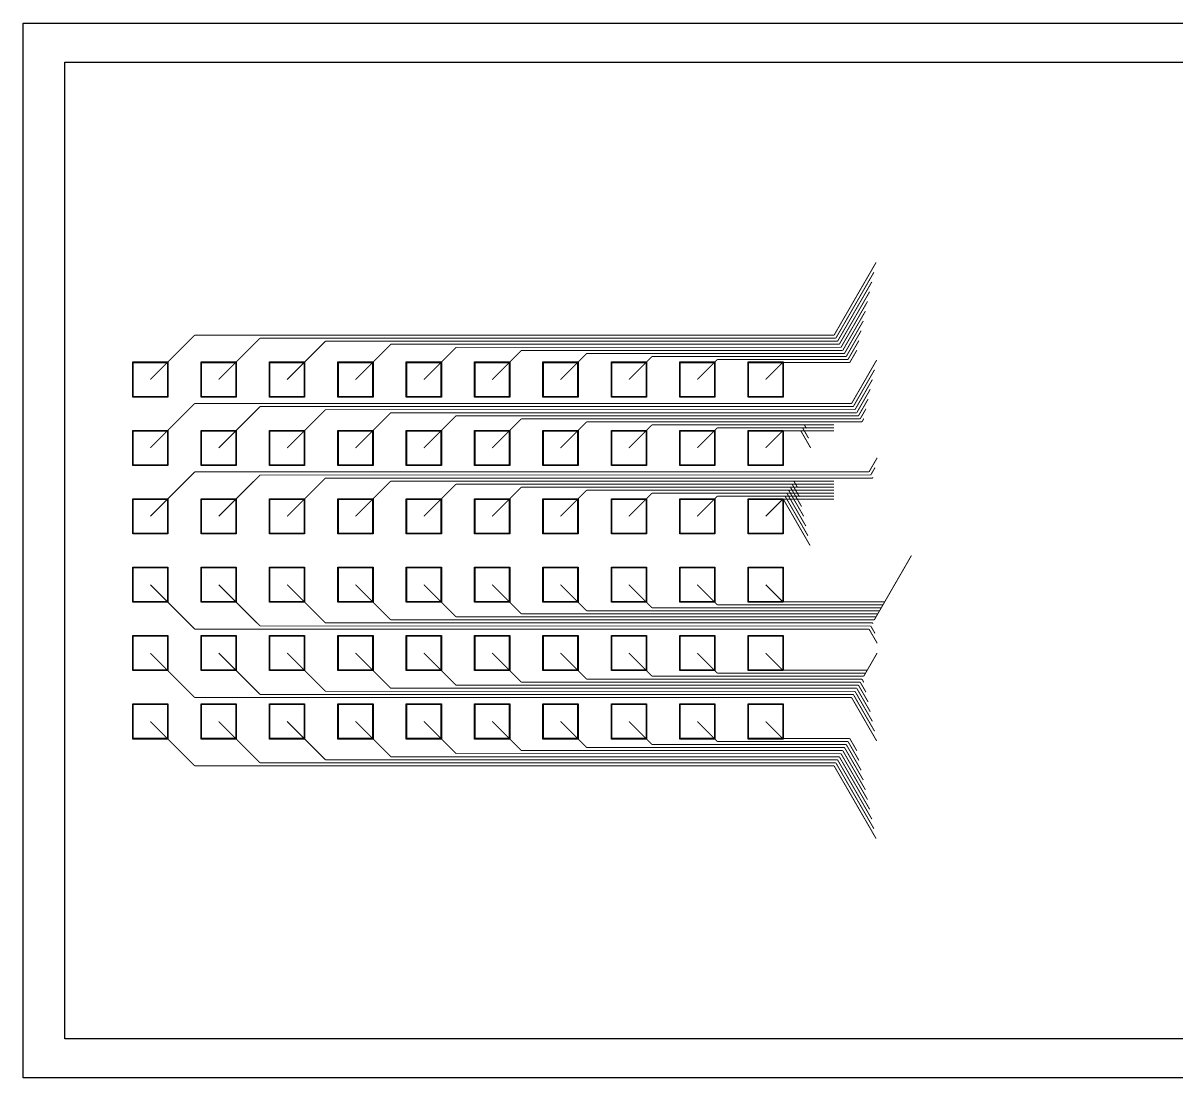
# Model space of a CAD drawing. Header units: metres. Extents: x -54999 to 54999, y -52014 to 54102.
# Drawn here: x -16027 to -4214, y -5353 to 5447 of the extents above; entities that cross this region are included whole.
import ezdxf

# ---------------------------------------------------------------- set-up
doc = ezdxf.new("R2010")
doc.units = ezdxf.units.M
for name, color, linetype in [('eDura_outline_ext', 6, 'Continuous'), ('eDura_outline_int', 6, 'Continuous'), ('etch', 3, 'Continuous'), ('metal', 4, 'Continuous')]:
    doc.layers.add(name, color=color, linetype=linetype)

msp = doc.modelspace()

# ---------------------------------------------------------------- linework, layer by layer
at = {"layer": 'eDura_outline_ext'}
msp.add_lwpolyline([(4172.558, -5353.194), (-16027.442, -5353.194), (-16027.442, 5446.806), (4172.558, 5446.806)], dxfattribs=at)
at = {"layer": 'eDura_outline_int'}
msp.add_lwpolyline([(4400.499, -4953.194), (-15599.501, -4953.194), (-15599.501, 5046.806), (4400.499, 5046.806)], dxfattribs=at)
at = {"layer": 'etch'}
for points in [[(-14899.501, 1971.806), (-14549.501, 1971.806), (-14549.501, 1621.806), (-14899.501, 1621.806), (-14899.501, 1971.806)], [(-14199.501, 1971.806), (-13849.501, 1971.806), (-13849.501, 1621.806), (-14199.501, 1621.806), (-14199.501, 1971.806)], [(-13499.501, 1971.806), (-13149.501, 1971.806), (-13149.501, 1621.806), (-13499.501, 1621.806), (-13499.501, 1971.806)], [(-12799.501, 1971.806), (-12449.501, 1971.806), (-12449.501, 1621.806), (-12799.501, 1621.806), (-12799.501, 1971.806)], [(-12099.501, 1971.806), (-11749.501, 1971.806), (-11749.501, 1621.806), (-12099.501, 1621.806), (-12099.501, 1971.806)], [(-11399.501, 1971.806), (-11049.501, 1971.806), (-11049.501, 1621.806), (-11399.501, 1621.806), (-11399.501, 1971.806)], [(-10699.501, 1971.806), (-10349.501, 1971.806), (-10349.501, 1621.806), (-10699.501, 1621.806), (-10699.501, 1971.806)], [(-9999.501, 1971.806), (-9649.501, 1971.806), (-9649.501, 1621.806), (-9999.501, 1621.806), (-9999.501, 1971.806)], [(-9299.501, 1971.806), (-8949.501, 1971.806), (-8949.501, 1621.806), (-9299.501, 1621.806), (-9299.501, 1971.806)], [(-8599.501, 1971.806), (-8249.501, 1971.806), (-8249.501, 1621.806), (-8599.501, 1621.806), (-8599.501, 1971.806)], [(-14899.501, 1271.806), (-14549.501, 1271.806), (-14549.501, 921.806), (-14899.501, 921.806), (-14899.501, 1271.806)], [(-14199.501, 1271.806), (-13849.501, 1271.806), (-13849.501, 921.806), (-14199.501, 921.806), (-14199.501, 1271.806)], [(-13499.501, 1271.806), (-13149.501, 1271.806), (-13149.501, 921.806), (-13499.501, 921.806), (-13499.501, 1271.806)], [(-12799.501, 1271.806), (-12449.501, 1271.806), (-12449.501, 921.806), (-12799.501, 921.806), (-12799.501, 1271.806)], [(-12099.501, 1271.806), (-11749.501, 1271.806), (-11749.501, 921.806), (-12099.501, 921.806), (-12099.501, 1271.806)], [(-11399.501, 1271.806), (-11049.501, 1271.806), (-11049.501, 921.806), (-11399.501, 921.806), (-11399.501, 1271.806)], [(-10699.501, 1271.806), (-10349.501, 1271.806), (-10349.501, 921.806), (-10699.501, 921.806), (-10699.501, 1271.806)], [(-9999.501, 1271.806), (-9649.501, 1271.806), (-9649.501, 921.806), (-9999.501, 921.806), (-9999.501, 1271.806)], [(-9299.501, 1271.806), (-8949.501, 1271.806), (-8949.501, 921.806), (-9299.501, 921.806), (-9299.501, 1271.806)], [(-8599.501, 1271.806), (-8249.501, 1271.806), (-8249.501, 921.806), (-8599.501, 921.806), (-8599.501, 1271.806)], [(-14899.501, 571.806), (-14549.501, 571.806), (-14549.501, 221.806), (-14899.501, 221.806), (-14899.501, 571.806)], [(-14199.501, 571.806), (-13849.501, 571.806), (-13849.501, 221.806), (-14199.501, 221.806), (-14199.501, 571.806)], [(-13499.501, 571.806), (-13149.501, 571.806), (-13149.501, 221.806), (-13499.501, 221.806), (-13499.501, 571.806)], [(-12799.501, 571.806), (-12449.501, 571.806), (-12449.501, 221.806), (-12799.501, 221.806), (-12799.501, 571.806)], [(-12099.501, 571.806), (-11749.501, 571.806), (-11749.501, 221.806), (-12099.501, 221.806), (-12099.501, 571.806)], [(-11399.501, 571.806), (-11049.501, 571.806), (-11049.501, 221.806), (-11399.501, 221.806), (-11399.501, 571.806)], [(-10699.501, 571.806), (-10349.501, 571.806), (-10349.501, 221.806), (-10699.501, 221.806), (-10699.501, 571.806)], [(-9999.501, 571.806), (-9649.501, 571.806), (-9649.501, 221.806), (-9999.501, 221.806), (-9999.501, 571.806)], [(-9299.501, 571.806), (-8949.501, 571.806), (-8949.501, 221.806), (-9299.501, 221.806), (-9299.501, 571.806)], [(-8599.501, 571.806), (-8249.501, 571.806), (-8249.501, 221.806), (-8599.501, 221.806), (-8599.501, 571.806)], [(-14899.501, -128.194), (-14549.501, -128.194), (-14549.501, -478.194), (-14899.501, -478.194), (-14899.501, -128.194)], [(-14199.501, -128.194), (-13849.501, -128.194), (-13849.501, -478.194), (-14199.501, -478.194), (-14199.501, -128.194)], [(-13499.501, -128.194), (-13149.501, -128.194), (-13149.501, -478.194), (-13499.501, -478.194), (-13499.501, -128.194)], [(-12799.501, -128.194), (-12449.501, -128.194), (-12449.501, -478.194), (-12799.501, -478.194), (-12799.501, -128.194)], [(-12099.501, -128.194), (-11749.501, -128.194), (-11749.501, -478.194), (-12099.501, -478.194), (-12099.501, -128.194)], [(-11399.501, -128.194), (-11049.501, -128.194), (-11049.501, -478.194), (-11399.501, -478.194), (-11399.501, -128.194)], [(-10699.501, -128.194), (-10349.501, -128.194), (-10349.501, -478.194), (-10699.501, -478.194), (-10699.501, -128.194)], [(-9999.501, -128.194), (-9649.501, -128.194), (-9649.501, -478.194), (-9999.501, -478.194), (-9999.501, -128.194)], [(-9299.501, -128.194), (-8949.501, -128.194), (-8949.501, -478.194), (-9299.501, -478.194), (-9299.501, -128.194)], [(-8599.501, -128.194), (-8249.501, -128.194), (-8249.501, -478.194), (-8599.501, -478.194), (-8599.501, -128.194)], [(-14899.501, -828.194), (-14549.501, -828.194), (-14549.501, -1178.194), (-14899.501, -1178.194), (-14899.501, -828.194)], [(-14199.501, -828.194), (-13849.501, -828.194), (-13849.501, -1178.194), (-14199.501, -1178.194), (-14199.501, -828.194)], [(-13499.501, -828.194), (-13149.501, -828.194), (-13149.501, -1178.194), (-13499.501, -1178.194), (-13499.501, -828.194)], [(-12799.501, -828.194), (-12449.501, -828.194), (-12449.501, -1178.194), (-12799.501, -1178.194), (-12799.501, -828.194)], [(-12099.501, -828.194), (-11749.501, -828.194), (-11749.501, -1178.194), (-12099.501, -1178.194), (-12099.501, -828.194)], [(-11399.501, -828.194), (-11049.501, -828.194), (-11049.501, -1178.194), (-11399.501, -1178.194), (-11399.501, -828.194)], [(-10699.501, -828.194), (-10349.501, -828.194), (-10349.501, -1178.194), (-10699.501, -1178.194), (-10699.501, -828.194)], [(-9999.501, -828.194), (-9649.501, -828.194), (-9649.501, -1178.194), (-9999.501, -1178.194), (-9999.501, -828.194)], [(-9299.501, -828.194), (-8949.501, -828.194), (-8949.501, -1178.194), (-9299.501, -1178.194), (-9299.501, -828.194)], [(-8599.501, -828.194), (-8249.501, -828.194), (-8249.501, -1178.194), (-8599.501, -1178.194), (-8599.501, -828.194)], [(-14899.501, -1528.194), (-14549.501, -1528.194), (-14549.501, -1878.194), (-14899.501, -1878.194), (-14899.501, -1528.194)], [(-14199.501, -1528.194), (-13849.501, -1528.194), (-13849.501, -1878.194), (-14199.501, -1878.194), (-14199.501, -1528.194)], [(-13499.501, -1528.194), (-13149.501, -1528.194), (-13149.501, -1878.194), (-13499.501, -1878.194), (-13499.501, -1528.194)], [(-12799.501, -1528.194), (-12449.501, -1528.194), (-12449.501, -1878.194), (-12799.501, -1878.194), (-12799.501, -1528.194)], [(-12099.501, -1528.194), (-11749.501, -1528.194), (-11749.501, -1878.194), (-12099.501, -1878.194), (-12099.501, -1528.194)], [(-11399.501, -1528.194), (-11049.501, -1528.194), (-11049.501, -1878.194), (-11399.501, -1878.194), (-11399.501, -1528.194)], [(-10699.501, -1528.194), (-10349.501, -1528.194), (-10349.501, -1878.194), (-10699.501, -1878.194), (-10699.501, -1528.194)], [(-9999.501, -1528.194), (-9649.501, -1528.194), (-9649.501, -1878.194), (-9999.501, -1878.194), (-9999.501, -1528.194)], [(-9299.501, -1528.194), (-8949.501, -1528.194), (-8949.501, -1878.194), (-9299.501, -1878.194), (-9299.501, -1528.194)], [(-8599.501, -1528.194), (-8249.501, -1528.194), (-8249.501, -1878.194), (-8599.501, -1878.194), (-8599.501, -1528.194)]]:
    msp.add_lwpolyline(points, close=True, dxfattribs=at)
at = {"layer": 'metal'}
for points in [[(-7724.501, 2250.806, 10, 10, 0), (-7293.798, 2996.806, 10, 10, 0)], [(-7706.603, 2219.806, 10, 10, 0), (-7315.737, 2896.806, 10, 10, 0)], [(-7688.706, 2188.806, 10, 10, 0), (-7337.677, 2796.806, 10, 10, 0)], [(-7670.808, 2157.806, 10, 10, 0), (-7359.616, 2696.806, 10, 10, 0)], [(-7652.91, 2126.806, 10, 10, 0), (-7381.555, 2596.806, 10, 10, 0)], [(-7635.012, 2095.806, 10, 10, 0), (-7403.495, 2496.806, 10, 10, 0)], [(-7617.114, 2064.806, 10, 10, 0), (-7425.434, 2396.806, 10, 10, 0)], [(-14724.501, 1796.806, 10, 10, 0), (-14270.501, 2250.806, 10, 10, 0)], [(-14270.501, 2250.806, 10, 10, 0), (-7724.501, 2250.806, 10, 10, 0)], [(-7724.501, 2250.806, 10, 10, 0), (-7724.501, 2250.806, 10, 10, 0)], [(-7599.216, 2033.806, 10, 10, 0), (-7447.373, 2296.806, 10, 10, 0)], [(-14024.501, 1796.806, 10, 10, 0), (-13601.501, 2219.806, 10, 10, 0)], [(-13601.501, 2219.806, 10, 10, 0), (-7724.501, 2219.806, 10, 10, 0)], [(-13324.501, 1796.806, 10, 10, 0), (-12932.501, 2188.806, 10, 10, 0)], [(-12932.501, 2188.806, 10, 10, 0), (-7724.501, 2188.806, 10, 10, 0)], [(-12624.501, 1796.806, 10, 10, 0), (-12263.501, 2157.806, 10, 10, 0)], [(-12263.501, 2157.806, 10, 10, 0), (-7724.501, 2157.806, 10, 10, 0)], [(-11924.501, 1796.806, 10, 10, 0), (-11594.501, 2126.806, 10, 10, 0)], [(-11594.501, 2126.806, 10, 10, 0), (-7724.501, 2126.806, 10, 10, 0)], [(-7724.501, 2219.806, 10, 10, 0), (-7706.603, 2219.806, 10, 10, 0)], [(-7724.501, 2188.806, 10, 10, 0), (-7688.706, 2188.806, 10, 10, 0)], [(-7724.501, 2157.806, 10, 10, 0), (-7670.808, 2157.806, 10, 10, 0)], [(-7724.501, 2126.806, 10, 10, 0), (-7652.91, 2126.806, 10, 10, 0)], [(-7581.318, 2002.806, 10, 10, 0), (-7469.313, 2196.806, 10, 10, 0)], [(-11224.501, 1796.806, 10, 10, 0), (-10925.501, 2095.806, 10, 10, 0)], [(-10925.501, 2095.806, 10, 10, 0), (-7724.501, 2095.806, 10, 10, 0)], [(-10524.501, 1796.806, 10, 10, 0), (-10256.501, 2064.806, 10, 10, 0)], [(-10256.501, 2064.806, 10, 10, 0), (-7724.501, 2064.806, 10, 10, 0)], [(-9824.501, 1796.806, 10, 10, 0), (-9587.501, 2033.806, 10, 10, 0)], [(-9587.501, 2033.806, 10, 10, 0), (-7724.501, 2033.806, 10, 10, 0)], [(-7724.501, 2095.806, 10, 10, 0), (-7635.012, 2095.806, 10, 10, 0)], [(-7724.501, 2064.806, 10, 10, 0), (-7617.114, 2064.806, 10, 10, 0)], [(-7724.501, 2033.806, 10, 10, 0), (-7599.216, 2033.806, 10, 10, 0)], [(-7563.421, 1971.806, 10, 10, 0), (-7491.252, 2096.806, 10, 10, 0)], [(-9124.501, 1796.806, 10, 10, 0), (-8918.501, 2002.806, 10, 10, 0)], [(-8918.501, 2002.806, 10, 10, 0), (-7724.501, 2002.806, 10, 10, 0)], [(-8424.501, 1796.806, 10, 10, 0), (-8249.501, 1971.806, 10, 10, 0)], [(-8249.501, 1971.806, 10, 10, 0), (-7724.501, 1971.806, 10, 10, 0)], [(-7724.501, 2002.806, 10, 10, 0), (-7581.318, 2002.806, 10, 10, 0)], [(-7724.501, 1971.806, 10, 10, 0), (-7563.421, 1971.806, 10, 10, 0)], [(-7545.523, 1550.806, 10, 10, 0), (-7288.025, 1996.806, 10, 10, 0)], [(-7527.625, 1519.806, 10, 10, 0), (-7309.964, 1896.806, 10, 10, 0)], [(-7509.727, 1488.806, 10, 10, 0), (-7331.903, 1796.806, 10, 10, 0)], [(-7491.829, 1457.806, 10, 10, 0), (-7353.842, 1696.806, 10, 10, 0)], [(-14724.501, 1096.806, 10, 10, 0), (-14270.501, 1550.806, 10, 10, 0)], [(-14270.501, 1550.806, 10, 10, 0), (-7724.501, 1550.806, 10, 10, 0)], [(-7724.501, 1550.806, 10, 10, 0), (-7545.523, 1550.806, 10, 10, 0)], [(-7473.931, 1426.806, 10, 10, 0), (-7375.782, 1596.806, 10, 10, 0)], [(-14024.501, 1096.806, 10, 10, 0), (-13601.501, 1519.806, 10, 10, 0)], [(-13601.501, 1519.806, 10, 10, 0), (-7724.501, 1519.806, 10, 10, 0)], [(-13324.501, 1096.806, 10, 10, 0), (-12932.501, 1488.806, 10, 10, 0)], [(-12932.501, 1488.806, 10, 10, 0), (-7724.501, 1488.806, 10, 10, 0)], [(-12624.501, 1096.806, 10, 10, 0), (-12263.501, 1457.806, 10, 10, 0)], [(-12263.501, 1457.806, 10, 10, 0), (-7724.501, 1457.806, 10, 10, 0)], [(-11924.501, 1096.806, 10, 10, 0), (-11594.501, 1426.806, 10, 10, 0)], [(-11594.501, 1426.806, 10, 10, 0), (-7724.501, 1426.806, 10, 10, 0)], [(-7724.501, 1519.806, 10, 10, 0), (-7527.625, 1519.806, 10, 10, 0)], [(-7724.501, 1488.806, 10, 10, 0), (-7509.727, 1488.806, 10, 10, 0)], [(-7724.501, 1457.806, 10, 10, 0), (-7491.829, 1457.806, 10, 10, 0)], [(-7724.501, 1426.806, 10, 10, 0), (-7473.931, 1426.806, 10, 10, 0)], [(-7456.033, 1395.806, 10, 10, 0), (-7397.721, 1496.806, 10, 10, 0)], [(-11224.501, 1096.806, 10, 10, 0), (-10925.501, 1395.806, 10, 10, 0)], [(-10925.501, 1395.806, 10, 10, 0), (-7724.501, 1395.806, 10, 10, 0)], [(-10524.501, 1096.806, 10, 10, 0), (-10256.501, 1364.806, 10, 10, 0)], [(-10256.501, 1364.806, 10, 10, 0), (-7724.501, 1364.806, 10, 10, 0)], [(-9824.501, 1096.806, 10, 10, 0), (-9587.501, 1333.806, 10, 10, 0)], [(-9587.501, 1333.806, 10, 10, 0), (-7724.501, 1333.806, 10, 10, 0)], [(-9124.501, 1096.806, 10, 10, 0), (-8918.501, 1302.806, 10, 10, 0)], [(-8918.501, 1302.806, 10, 10, 0), (-7724.501, 1302.806, 10, 10, 0)], [(-8046.663, 1302.806, 10, 10, 0), (-7985.464, 1196.806, 10, 10, 0)], [(-7724.501, 1302.806, 10, 10, 0), (-8046.663, 1302.806, 10, 10, 0)], [(-8028.765, 1333.806, 10, 10, 0), (-8007.403, 1296.806, 10, 10, 0)], [(-7724.501, 1333.806, 10, 10, 0), (-8028.765, 1333.806, 10, 10, 0)], [(-7724.501, 1395.806, 10, 10, 0), (-7456.033, 1395.806, 10, 10, 0)], [(-7724.501, 1364.806, 10, 10, 0), (-7438.136, 1364.806, 10, 10, 0)], [(-7438.136, 1364.806, 10, 10, 0), (-7419.66, 1396.806, 10, 10, 0)], [(-8424.501, 1096.806, 10, 10, 0), (-8249.501, 1271.806, 10, 10, 0)], [(-8249.501, 1271.806, 10, 10, 0), (-7724.501, 1271.806, 10, 10, 0)], [(-8064.561, 1271.806, 10, 10, 0), (-7963.524, 1096.806, 10, 10, 0)], [(-7724.501, 1271.806, 10, 10, 0), (-8064.561, 1271.806, 10, 10, 0)], [(-7366.544, 850.806, 10, 10, 0), (-7282.251, 996.806, 10, 10, 0)], [(-14724.501, 396.806, 10, 10, 0), (-14270.501, 850.806, 10, 10, 0)], [(-14270.501, 850.806, 10, 10, 0), (-7724.501, 850.806, 10, 10, 0)], [(-7724.501, 850.806, 10, 10, 0), (-7366.544, 850.806, 10, 10, 0)], [(-7348.646, 819.806, 10, 10, 0), (-7304.19, 896.806, 10, 10, 0)], [(-14024.501, 396.806, 10, 10, 0), (-13601.501, 819.806, 10, 10, 0)], [(-13601.501, 819.806, 10, 10, 0), (-7724.501, 819.806, 10, 10, 0)], [(-13324.501, 396.806, 10, 10, 0), (-12932.501, 788.806, 10, 10, 0)], [(-12932.501, 788.806, 10, 10, 0), (-7724.501, 788.806, 10, 10, 0)], [(-12624.501, 396.806, 10, 10, 0), (-12263.501, 757.806, 10, 10, 0)], [(-12263.501, 757.806, 10, 10, 0), (-7724.501, 757.806, 10, 10, 0)], [(-11924.501, 396.806, 10, 10, 0), (-11594.501, 726.806, 10, 10, 0)], [(-11594.501, 726.806, 10, 10, 0), (-7724.501, 726.806, 10, 10, 0)], [(-8154.05, 726.806, 10, 10, 0), (-8078.994, 596.806, 10, 10, 0)], [(-7724.501, 726.806, 10, 10, 0), (-8154.05, 726.806, 10, 10, 0)], [(-8136.152, 757.806, 10, 10, 0), (-8100.934, 696.806, 10, 10, 0)], [(-7724.501, 757.806, 10, 10, 0), (-8136.152, 757.806, 10, 10, 0)], [(-7724.501, 819.806, 10, 10, 0), (-7348.646, 819.806, 10, 10, 0)], [(-7724.501, 788.806, 10, 10, 0), (-7330.748, 788.806, 10, 10, 0)], [(-7330.748, 788.806, 10, 10, 0), (-7326.13, 796.806, 10, 10, 0)], [(-11224.501, 396.806, 10, 10, 0), (-10925.501, 695.806, 10, 10, 0)], [(-10925.501, 695.806, 10, 10, 0), (-7724.501, 695.806, 10, 10, 0)], [(-10524.501, 396.806, 10, 10, 0), (-10256.501, 664.806, 10, 10, 0)], [(-10256.501, 664.806, 10, 10, 0), (-7724.501, 664.806, 10, 10, 0)], [(-9824.501, 396.806, 10, 10, 0), (-9587.501, 633.806, 10, 10, 0)], [(-9587.501, 633.806, 10, 10, 0), (-7724.501, 633.806, 10, 10, 0)], [(-9124.501, 396.806, 10, 10, 0), (-8918.501, 602.806, 10, 10, 0)], [(-8918.501, 602.806, 10, 10, 0), (-7724.501, 602.806, 10, 10, 0)], [(-8225.641, 602.806, 10, 10, 0), (-7991.237, 196.806, 10, 10, 0)], [(-7724.501, 602.806, 10, 10, 0), (-8225.641, 602.806, 10, 10, 0)], [(-8207.744, 633.806, 10, 10, 0), (-8013.176, 296.806, 10, 10, 0)], [(-7724.501, 633.806, 10, 10, 0), (-8207.744, 633.806, 10, 10, 0)], [(-8189.846, 664.806, 10, 10, 0), (-8035.116, 396.806, 10, 10, 0)], [(-7724.501, 664.806, 10, 10, 0), (-8189.846, 664.806, 10, 10, 0)], [(-8171.948, 695.806, 10, 10, 0), (-8057.055, 496.806, 10, 10, 0)], [(-7724.501, 695.806, 10, 10, 0), (-8171.948, 695.806, 10, 10, 0)], [(-8424.501, 396.806, 10, 10, 0), (-8249.501, 571.806, 10, 10, 0)], [(-8249.501, 571.806, 10, 10, 0), (-7724.501, 571.806, 10, 10, 0)], [(-8243.539, 571.806, 10, 10, 0), (-7969.298, 96.806, 10, 10, 0)], [(-7724.501, 571.806, 10, 10, 0), (-8243.539, 571.806, 10, 10, 0)], [(-7205.463, -478.194, 10, 10, 0), (-6931.222, -3.194, 10, 10, 0)], [(-7223.361, -509.194, 10, 10, 0), (-6988.957, -103.194, 10, 10, 0)], [(-7241.259, -540.194, 10, 10, 0), (-7046.692, -203.194, 10, 10, 0)], [(-14724.501, -303.194, 10, 10, 0), (-14270.501, -757.194, 10, 10, 0)], [(-14024.501, -303.194, 10, 10, 0), (-13601.501, -726.194, 10, 10, 0)], [(-13324.501, -303.194, 10, 10, 0), (-12932.501, -695.194, 10, 10, 0)], [(-12624.501, -303.194, 10, 10, 0), (-12263.501, -664.194, 10, 10, 0)], [(-11924.501, -303.194, 10, 10, 0), (-11594.501, -633.194, 10, 10, 0)], [(-11224.501, -303.194, 10, 10, 0), (-10925.501, -602.194, 10, 10, 0)], [(-10524.501, -303.194, 10, 10, 0), (-10256.501, -571.194, 10, 10, 0)], [(-9824.501, -303.194, 10, 10, 0), (-9587.501, -540.194, 10, 10, 0)], [(-9124.501, -303.194, 10, 10, 0), (-8918.501, -509.194, 10, 10, 0)], [(-8424.501, -303.194, 10, 10, 0), (-8249.501, -478.194, 10, 10, 0)], [(-7259.157, -571.194, 10, 10, 0), (-7104.427, -303.194, 10, 10, 0)], [(-7277.055, -602.194, 10, 10, 0), (-7162.162, -403.194, 10, 10, 0)], [(-10256.501, -571.194, 10, 10, 0), (-7724.501, -571.194, 10, 10, 0)], [(-9587.501, -540.194, 10, 10, 0), (-7724.501, -540.194, 10, 10, 0)], [(-8918.501, -509.194, 10, 10, 0), (-7724.501, -509.194, 10, 10, 0)], [(-8249.501, -478.194, 10, 10, 0), (-7724.501, -478.194, 10, 10, 0)], [(-7724.501, -478.194, 10, 10, 0), (-7205.463, -478.194, 10, 10, 0)], [(-7724.501, -509.194, 10, 10, 0), (-7223.361, -509.194, 10, 10, 0)], [(-7724.501, -540.194, 10, 10, 0), (-7241.259, -540.194, 10, 10, 0)], [(-7724.501, -571.194, 10, 10, 0), (-7259.157, -571.194, 10, 10, 0)], [(-7294.953, -633.194, 10, 10, 0), (-7219.897, -503.194, 10, 10, 0)], [(-12932.501, -695.194, 10, 10, 0), (-7724.501, -695.194, 10, 10, 0)], [(-12263.501, -664.194, 10, 10, 0), (-7724.501, -664.194, 10, 10, 0)], [(-11594.501, -633.194, 10, 10, 0), (-7724.501, -633.194, 10, 10, 0)], [(-10925.501, -602.194, 10, 10, 0), (-7724.501, -602.194, 10, 10, 0)], [(-7724.501, -602.194, 10, 10, 0), (-7277.055, -602.194, 10, 10, 0)], [(-7724.501, -633.194, 10, 10, 0), (-7294.953, -633.194, 10, 10, 0)], [(-7724.501, -664.194, 10, 10, 0), (-7312.851, -664.194, 10, 10, 0)], [(-7724.501, -695.194, 10, 10, 0), (-7330.748, -695.194, 10, 10, 0)], [(-7330.748, -695.194, 10, 10, 0), (-7326.13, -703.194, 10, 10, 0)], [(-7312.851, -664.194, 10, 10, 0), (-7277.632, -603.194, 10, 10, 0)], [(-14270.501, -757.194, 10, 10, 0), (-7724.501, -757.194, 10, 10, 0)], [(-13601.501, -726.194, 10, 10, 0), (-7724.501, -726.194, 10, 10, 0)], [(-7724.501, -726.194, 10, 10, 0), (-7348.646, -726.194, 10, 10, 0)], [(-7724.501, -757.194, 10, 10, 0), (-7366.544, -757.194, 10, 10, 0)], [(-7366.544, -757.194, 10, 10, 0), (-7282.251, -903.194, 10, 10, 0)], [(-7348.646, -726.194, 10, 10, 0), (-7304.19, -803.194, 10, 10, 0)], [(-14724.501, -1003.194, 10, 10, 0), (-14270.501, -1457.194, 10, 10, 0)], [(-14024.501, -1003.194, 10, 10, 0), (-13601.501, -1426.194, 10, 10, 0)], [(-13324.501, -1003.194, 10, 10, 0), (-12932.501, -1395.194, 10, 10, 0)], [(-12624.501, -1003.194, 10, 10, 0), (-12263.501, -1364.194, 10, 10, 0)], [(-11924.501, -1003.194, 10, 10, 0), (-11594.501, -1333.194, 10, 10, 0)], [(-11224.501, -1003.194, 10, 10, 0), (-10925.501, -1302.194, 10, 10, 0)], [(-10524.501, -1003.194, 10, 10, 0), (-10256.501, -1271.194, 10, 10, 0)], [(-9824.501, -1003.194, 10, 10, 0), (-9587.501, -1240.194, 10, 10, 0)], [(-9124.501, -1003.194, 10, 10, 0), (-8918.501, -1209.194, 10, 10, 0)], [(-8424.501, -1003.194, 10, 10, 0), (-8249.501, -1178.194, 10, 10, 0)], [(-7384.442, -1178.194, 10, 10, 0), (-7283.406, -1003.194, 10, 10, 0)], [(-8249.501, -1178.194, 10, 10, 0), (-7724.501, -1178.194, 10, 10, 0)], [(-7724.501, -1178.194, 10, 10, 0), (-7384.442, -1178.194, 10, 10, 0)], [(-7402.34, -1209.194, 10, 10, 0), (-7341.141, -1103.194, 10, 10, 0)], [(-10925.501, -1302.194, 10, 10, 0), (-7724.501, -1302.194, 10, 10, 0)], [(-10256.501, -1271.194, 10, 10, 0), (-7724.501, -1271.194, 10, 10, 0)], [(-9587.501, -1240.194, 10, 10, 0), (-7724.501, -1240.194, 10, 10, 0)], [(-8918.501, -1209.194, 10, 10, 0), (-7724.501, -1209.194, 10, 10, 0)], [(-7724.501, -1209.194, 10, 10, 0), (-7402.34, -1209.194, 10, 10, 0)], [(-7724.501, -1240.194, 10, 10, 0), (-7420.238, -1240.194, 10, 10, 0)], [(-7724.501, -1271.194, 10, 10, 0), (-7438.136, -1271.194, 10, 10, 0)], [(-7724.501, -1302.194, 10, 10, 0), (-7456.033, -1302.194, 10, 10, 0)], [(-7456.033, -1302.194, 10, 10, 0), (-7397.721, -1403.194, 10, 10, 0)], [(-7438.136, -1271.194, 10, 10, 0), (-7419.66, -1303.194, 10, 10, 0)], [(-7420.238, -1240.194, 10, 10, 0), (-7398.876, -1203.194, 10, 10, 0)], [(-12932.501, -1395.194, 10, 10, 0), (-7724.501, -1395.194, 10, 10, 0)], [(-12263.501, -1364.194, 10, 10, 0), (-7724.501, -1364.194, 10, 10, 0)], [(-11594.501, -1333.194, 10, 10, 0), (-7724.501, -1333.194, 10, 10, 0)], [(-7724.501, -1333.194, 10, 10, 0), (-7473.931, -1333.194, 10, 10, 0)], [(-7724.501, -1364.194, 10, 10, 0), (-7491.829, -1364.194, 10, 10, 0)], [(-7724.501, -1395.194, 10, 10, 0), (-7509.727, -1395.194, 10, 10, 0)], [(-7509.727, -1395.194, 10, 10, 0), (-7331.903, -1703.194, 10, 10, 0)], [(-7491.829, -1364.194, 10, 10, 0), (-7353.842, -1603.194, 10, 10, 0)], [(-7473.931, -1333.194, 10, 10, 0), (-7375.782, -1503.194, 10, 10, 0)], [(-14270.501, -1457.194, 10, 10, 0), (-7724.501, -1457.194, 10, 10, 0)], [(-13601.501, -1426.194, 10, 10, 0), (-7724.501, -1426.194, 10, 10, 0)], [(-7724.501, -1426.194, 10, 10, 0), (-7527.625, -1426.194, 10, 10, 0)], [(-7724.501, -1457.194, 10, 10, 0), (-7545.523, -1457.194, 10, 10, 0)], [(-7545.523, -1457.194, 10, 10, 0), (-7288.025, -1903.194, 10, 10, 0)], [(-7527.625, -1426.194, 10, 10, 0), (-7309.964, -1803.194, 10, 10, 0)], [(-14724.501, -1703.194, 10, 10, 0), (-14270.501, -2157.194, 10, 10, 0)], [(-14024.501, -1703.194, 10, 10, 0), (-13601.501, -2126.194, 10, 10, 0)], [(-13324.501, -1703.194, 10, 10, 0), (-12932.501, -2095.194, 10, 10, 0)], [(-12624.501, -1703.194, 10, 10, 0), (-12263.501, -2064.194, 10, 10, 0)], [(-11924.501, -1703.194, 10, 10, 0), (-11594.501, -2033.194, 10, 10, 0)], [(-11224.501, -1703.194, 10, 10, 0), (-10925.501, -2002.194, 10, 10, 0)], [(-10524.501, -1703.194, 10, 10, 0), (-10256.501, -1971.194, 10, 10, 0)], [(-9824.501, -1703.194, 10, 10, 0), (-9587.501, -1940.194, 10, 10, 0)], [(-9124.501, -1703.194, 10, 10, 0), (-8918.501, -1909.194, 10, 10, 0)], [(-8424.501, -1703.194, 10, 10, 0), (-8249.501, -1878.194, 10, 10, 0)], [(-8249.501, -1878.194, 10, 10, 0), (-7724.501, -1878.194, 10, 10, 0)], [(-7724.501, -1878.194, 10, 10, 0), (-7563.421, -1878.194, 10, 10, 0)], [(-7563.421, -1878.194, 10, 10, 0), (-7491.252, -2003.194, 10, 10, 0)], [(-10925.501, -2002.194, 10, 10, 0), (-7724.501, -2002.194, 10, 10, 0)], [(-10256.501, -1971.194, 10, 10, 0), (-7724.501, -1971.194, 10, 10, 0)], [(-9587.501, -1940.194, 10, 10, 0), (-7724.501, -1940.194, 10, 10, 0)], [(-8918.501, -1909.194, 10, 10, 0), (-7724.501, -1909.194, 10, 10, 0)], [(-7724.501, -1909.194, 10, 10, 0), (-7581.318, -1909.194, 10, 10, 0)], [(-7724.501, -1940.194, 10, 10, 0), (-7599.216, -1940.194, 10, 10, 0)], [(-7724.501, -1971.194, 10, 10, 0), (-7617.114, -1971.194, 10, 10, 0)], [(-7724.501, -2002.194, 10, 10, 0), (-7635.012, -2002.194, 10, 10, 0)], [(-7635.012, -2002.194, 10, 10, 0), (-7403.495, -2403.194, 10, 10, 0)], [(-7617.114, -1971.194, 10, 10, 0), (-7425.434, -2303.194, 10, 10, 0)], [(-7599.216, -1940.194, 10, 10, 0), (-7447.373, -2203.194, 10, 10, 0)], [(-7581.318, -1909.194, 10, 10, 0), (-7469.313, -2103.194, 10, 10, 0)], [(-13601.501, -2126.194, 10, 10, 0), (-7724.501, -2126.194, 10, 10, 0)], [(-12932.501, -2095.194, 10, 10, 0), (-7724.501, -2095.194, 10, 10, 0)], [(-12263.501, -2064.194, 10, 10, 0), (-7724.501, -2064.194, 10, 10, 0)], [(-11594.501, -2033.194, 10, 10, 0), (-7724.501, -2033.194, 10, 10, 0)], [(-7724.501, -2033.194, 10, 10, 0), (-7652.91, -2033.194, 10, 10, 0)], [(-7724.501, -2064.194, 10, 10, 0), (-7670.808, -2064.194, 10, 10, 0)], [(-7724.501, -2095.194, 10, 10, 0), (-7688.706, -2095.194, 10, 10, 0)], [(-7724.501, -2126.194, 10, 10, 0), (-7706.603, -2126.194, 10, 10, 0)], [(-7706.603, -2126.194, 10, 10, 0), (-7315.737, -2803.194, 10, 10, 0)], [(-7688.706, -2095.194, 10, 10, 0), (-7337.677, -2703.194, 10, 10, 0)], [(-7670.808, -2064.194, 10, 10, 0), (-7359.616, -2603.194, 10, 10, 0)], [(-7652.91, -2033.194, 10, 10, 0), (-7381.555, -2503.194, 10, 10, 0)], [(-14270.501, -2157.194, 10, 10, 0), (-7724.501, -2157.194, 10, 10, 0)], [(-7724.501, -2157.194, 10, 10, 0), (-7293.798, -2903.194, 10, 10, 0)], [(-7724.501, -2157.194, 10, 10, 0), (-7724.501, -2157.194, 10, 10, 0)]]:
    msp.add_lwpolyline(points, format="xyseb", dxfattribs=at)
for points in [[(-14904.501, 1976.806), (-14544.501, 1976.806), (-14544.501, 1616.806), (-14904.501, 1616.806), (-14904.501, 1976.806)], [(-14204.501, 1976.806), (-13844.501, 1976.806), (-13844.501, 1616.806), (-14204.501, 1616.806), (-14204.501, 1976.806)], [(-13504.501, 1976.806), (-13144.501, 1976.806), (-13144.501, 1616.806), (-13504.501, 1616.806), (-13504.501, 1976.806)], [(-12804.501, 1976.806), (-12444.501, 1976.806), (-12444.501, 1616.806), (-12804.501, 1616.806), (-12804.501, 1976.806)], [(-12104.501, 1976.806), (-11744.501, 1976.806), (-11744.501, 1616.806), (-12104.501, 1616.806), (-12104.501, 1976.806)], [(-11404.501, 1976.806), (-11044.501, 1976.806), (-11044.501, 1616.806), (-11404.501, 1616.806), (-11404.501, 1976.806)], [(-10704.501, 1976.806), (-10344.501, 1976.806), (-10344.501, 1616.806), (-10704.501, 1616.806), (-10704.501, 1976.806)], [(-10004.501, 1976.806), (-9644.501, 1976.806), (-9644.501, 1616.806), (-10004.501, 1616.806), (-10004.501, 1976.806)], [(-9304.501, 1976.806), (-8944.501, 1976.806), (-8944.501, 1616.806), (-9304.501, 1616.806), (-9304.501, 1976.806)], [(-8604.501, 1976.806), (-8244.501, 1976.806), (-8244.501, 1616.806), (-8604.501, 1616.806), (-8604.501, 1976.806)], [(-14904.501, 1276.806), (-14544.501, 1276.806), (-14544.501, 916.806), (-14904.501, 916.806), (-14904.501, 1276.806)], [(-14204.501, 1276.806), (-13844.501, 1276.806), (-13844.501, 916.806), (-14204.501, 916.806), (-14204.501, 1276.806)], [(-13504.501, 1276.806), (-13144.501, 1276.806), (-13144.501, 916.806), (-13504.501, 916.806), (-13504.501, 1276.806)], [(-12804.501, 1276.806), (-12444.501, 1276.806), (-12444.501, 916.806), (-12804.501, 916.806), (-12804.501, 1276.806)], [(-12104.501, 1276.806), (-11744.501, 1276.806), (-11744.501, 916.806), (-12104.501, 916.806), (-12104.501, 1276.806)], [(-11404.501, 1276.806), (-11044.501, 1276.806), (-11044.501, 916.806), (-11404.501, 916.806), (-11404.501, 1276.806)], [(-10704.501, 1276.806), (-10344.501, 1276.806), (-10344.501, 916.806), (-10704.501, 916.806), (-10704.501, 1276.806)], [(-10004.501, 1276.806), (-9644.501, 1276.806), (-9644.501, 916.806), (-10004.501, 916.806), (-10004.501, 1276.806)], [(-9304.501, 1276.806), (-8944.501, 1276.806), (-8944.501, 916.806), (-9304.501, 916.806), (-9304.501, 1276.806)], [(-8604.501, 1276.806), (-8244.501, 1276.806), (-8244.501, 916.806), (-8604.501, 916.806), (-8604.501, 1276.806)], [(-14904.501, 576.806), (-14544.501, 576.806), (-14544.501, 216.806), (-14904.501, 216.806), (-14904.501, 576.806)], [(-14204.501, 576.806), (-13844.501, 576.806), (-13844.501, 216.806), (-14204.501, 216.806), (-14204.501, 576.806)], [(-13504.501, 576.806), (-13144.501, 576.806), (-13144.501, 216.806), (-13504.501, 216.806), (-13504.501, 576.806)], [(-12804.501, 576.806), (-12444.501, 576.806), (-12444.501, 216.806), (-12804.501, 216.806), (-12804.501, 576.806)], [(-12104.501, 576.806), (-11744.501, 576.806), (-11744.501, 216.806), (-12104.501, 216.806), (-12104.501, 576.806)], [(-11404.501, 576.806), (-11044.501, 576.806), (-11044.501, 216.806), (-11404.501, 216.806), (-11404.501, 576.806)], [(-10704.501, 576.806), (-10344.501, 576.806), (-10344.501, 216.806), (-10704.501, 216.806), (-10704.501, 576.806)], [(-10004.501, 576.806), (-9644.501, 576.806), (-9644.501, 216.806), (-10004.501, 216.806), (-10004.501, 576.806)], [(-9304.501, 576.806), (-8944.501, 576.806), (-8944.501, 216.806), (-9304.501, 216.806), (-9304.501, 576.806)], [(-8604.501, 576.806), (-8244.501, 576.806), (-8244.501, 216.806), (-8604.501, 216.806), (-8604.501, 576.806)], [(-14904.501, -123.194), (-14544.501, -123.194), (-14544.501, -483.194), (-14904.501, -483.194), (-14904.501, -123.194)], [(-14204.501, -123.194), (-13844.501, -123.194), (-13844.501, -483.194), (-14204.501, -483.194), (-14204.501, -123.194)], [(-13504.501, -123.194), (-13144.501, -123.194), (-13144.501, -483.194), (-13504.501, -483.194), (-13504.501, -123.194)], [(-12804.501, -123.194), (-12444.501, -123.194), (-12444.501, -483.194), (-12804.501, -483.194), (-12804.501, -123.194)], [(-12104.501, -123.194), (-11744.501, -123.194), (-11744.501, -483.194), (-12104.501, -483.194), (-12104.501, -123.194)], [(-11404.501, -123.194), (-11044.501, -123.194), (-11044.501, -483.194), (-11404.501, -483.194), (-11404.501, -123.194)], [(-10704.501, -123.194), (-10344.501, -123.194), (-10344.501, -483.194), (-10704.501, -483.194), (-10704.501, -123.194)], [(-10004.501, -123.194), (-9644.501, -123.194), (-9644.501, -483.194), (-10004.501, -483.194), (-10004.501, -123.194)], [(-9304.501, -123.194), (-8944.501, -123.194), (-8944.501, -483.194), (-9304.501, -483.194), (-9304.501, -123.194)], [(-8604.501, -123.194), (-8244.501, -123.194), (-8244.501, -483.194), (-8604.501, -483.194), (-8604.501, -123.194)], [(-14904.501, -823.194), (-14544.501, -823.194), (-14544.501, -1183.194), (-14904.501, -1183.194), (-14904.501, -823.194)], [(-14204.501, -823.194), (-13844.501, -823.194), (-13844.501, -1183.194), (-14204.501, -1183.194), (-14204.501, -823.194)], [(-13504.501, -823.194), (-13144.501, -823.194), (-13144.501, -1183.194), (-13504.501, -1183.194), (-13504.501, -823.194)], [(-12804.501, -823.194), (-12444.501, -823.194), (-12444.501, -1183.194), (-12804.501, -1183.194), (-12804.501, -823.194)], [(-12104.501, -823.194), (-11744.501, -823.194), (-11744.501, -1183.194), (-12104.501, -1183.194), (-12104.501, -823.194)], [(-11404.501, -823.194), (-11044.501, -823.194), (-11044.501, -1183.194), (-11404.501, -1183.194), (-11404.501, -823.194)], [(-10704.501, -823.194), (-10344.501, -823.194), (-10344.501, -1183.194), (-10704.501, -1183.194), (-10704.501, -823.194)], [(-10004.501, -823.194), (-9644.501, -823.194), (-9644.501, -1183.194), (-10004.501, -1183.194), (-10004.501, -823.194)], [(-9304.501, -823.194), (-8944.501, -823.194), (-8944.501, -1183.194), (-9304.501, -1183.194), (-9304.501, -823.194)], [(-8604.501, -823.194), (-8244.501, -823.194), (-8244.501, -1183.194), (-8604.501, -1183.194), (-8604.501, -823.194)], [(-14904.501, -1523.194), (-14544.501, -1523.194), (-14544.501, -1883.194), (-14904.501, -1883.194), (-14904.501, -1523.194)], [(-14204.501, -1523.194), (-13844.501, -1523.194), (-13844.501, -1883.194), (-14204.501, -1883.194), (-14204.501, -1523.194)], [(-13504.501, -1523.194), (-13144.501, -1523.194), (-13144.501, -1883.194), (-13504.501, -1883.194), (-13504.501, -1523.194)], [(-12804.501, -1523.194), (-12444.501, -1523.194), (-12444.501, -1883.194), (-12804.501, -1883.194), (-12804.501, -1523.194)], [(-12104.501, -1523.194), (-11744.501, -1523.194), (-11744.501, -1883.194), (-12104.501, -1883.194), (-12104.501, -1523.194)], [(-11404.501, -1523.194), (-11044.501, -1523.194), (-11044.501, -1883.194), (-11404.501, -1883.194), (-11404.501, -1523.194)], [(-10704.501, -1523.194), (-10344.501, -1523.194), (-10344.501, -1883.194), (-10704.501, -1883.194), (-10704.501, -1523.194)], [(-10004.501, -1523.194), (-9644.501, -1523.194), (-9644.501, -1883.194), (-10004.501, -1883.194), (-10004.501, -1523.194)], [(-9304.501, -1523.194), (-8944.501, -1523.194), (-8944.501, -1883.194), (-9304.501, -1883.194), (-9304.501, -1523.194)], [(-8604.501, -1523.194), (-8244.501, -1523.194), (-8244.501, -1883.194), (-8604.501, -1883.194), (-8604.501, -1523.194)]]:
    msp.add_lwpolyline(points, close=True, dxfattribs=at)

doc.saveas('drawing.dxf')
